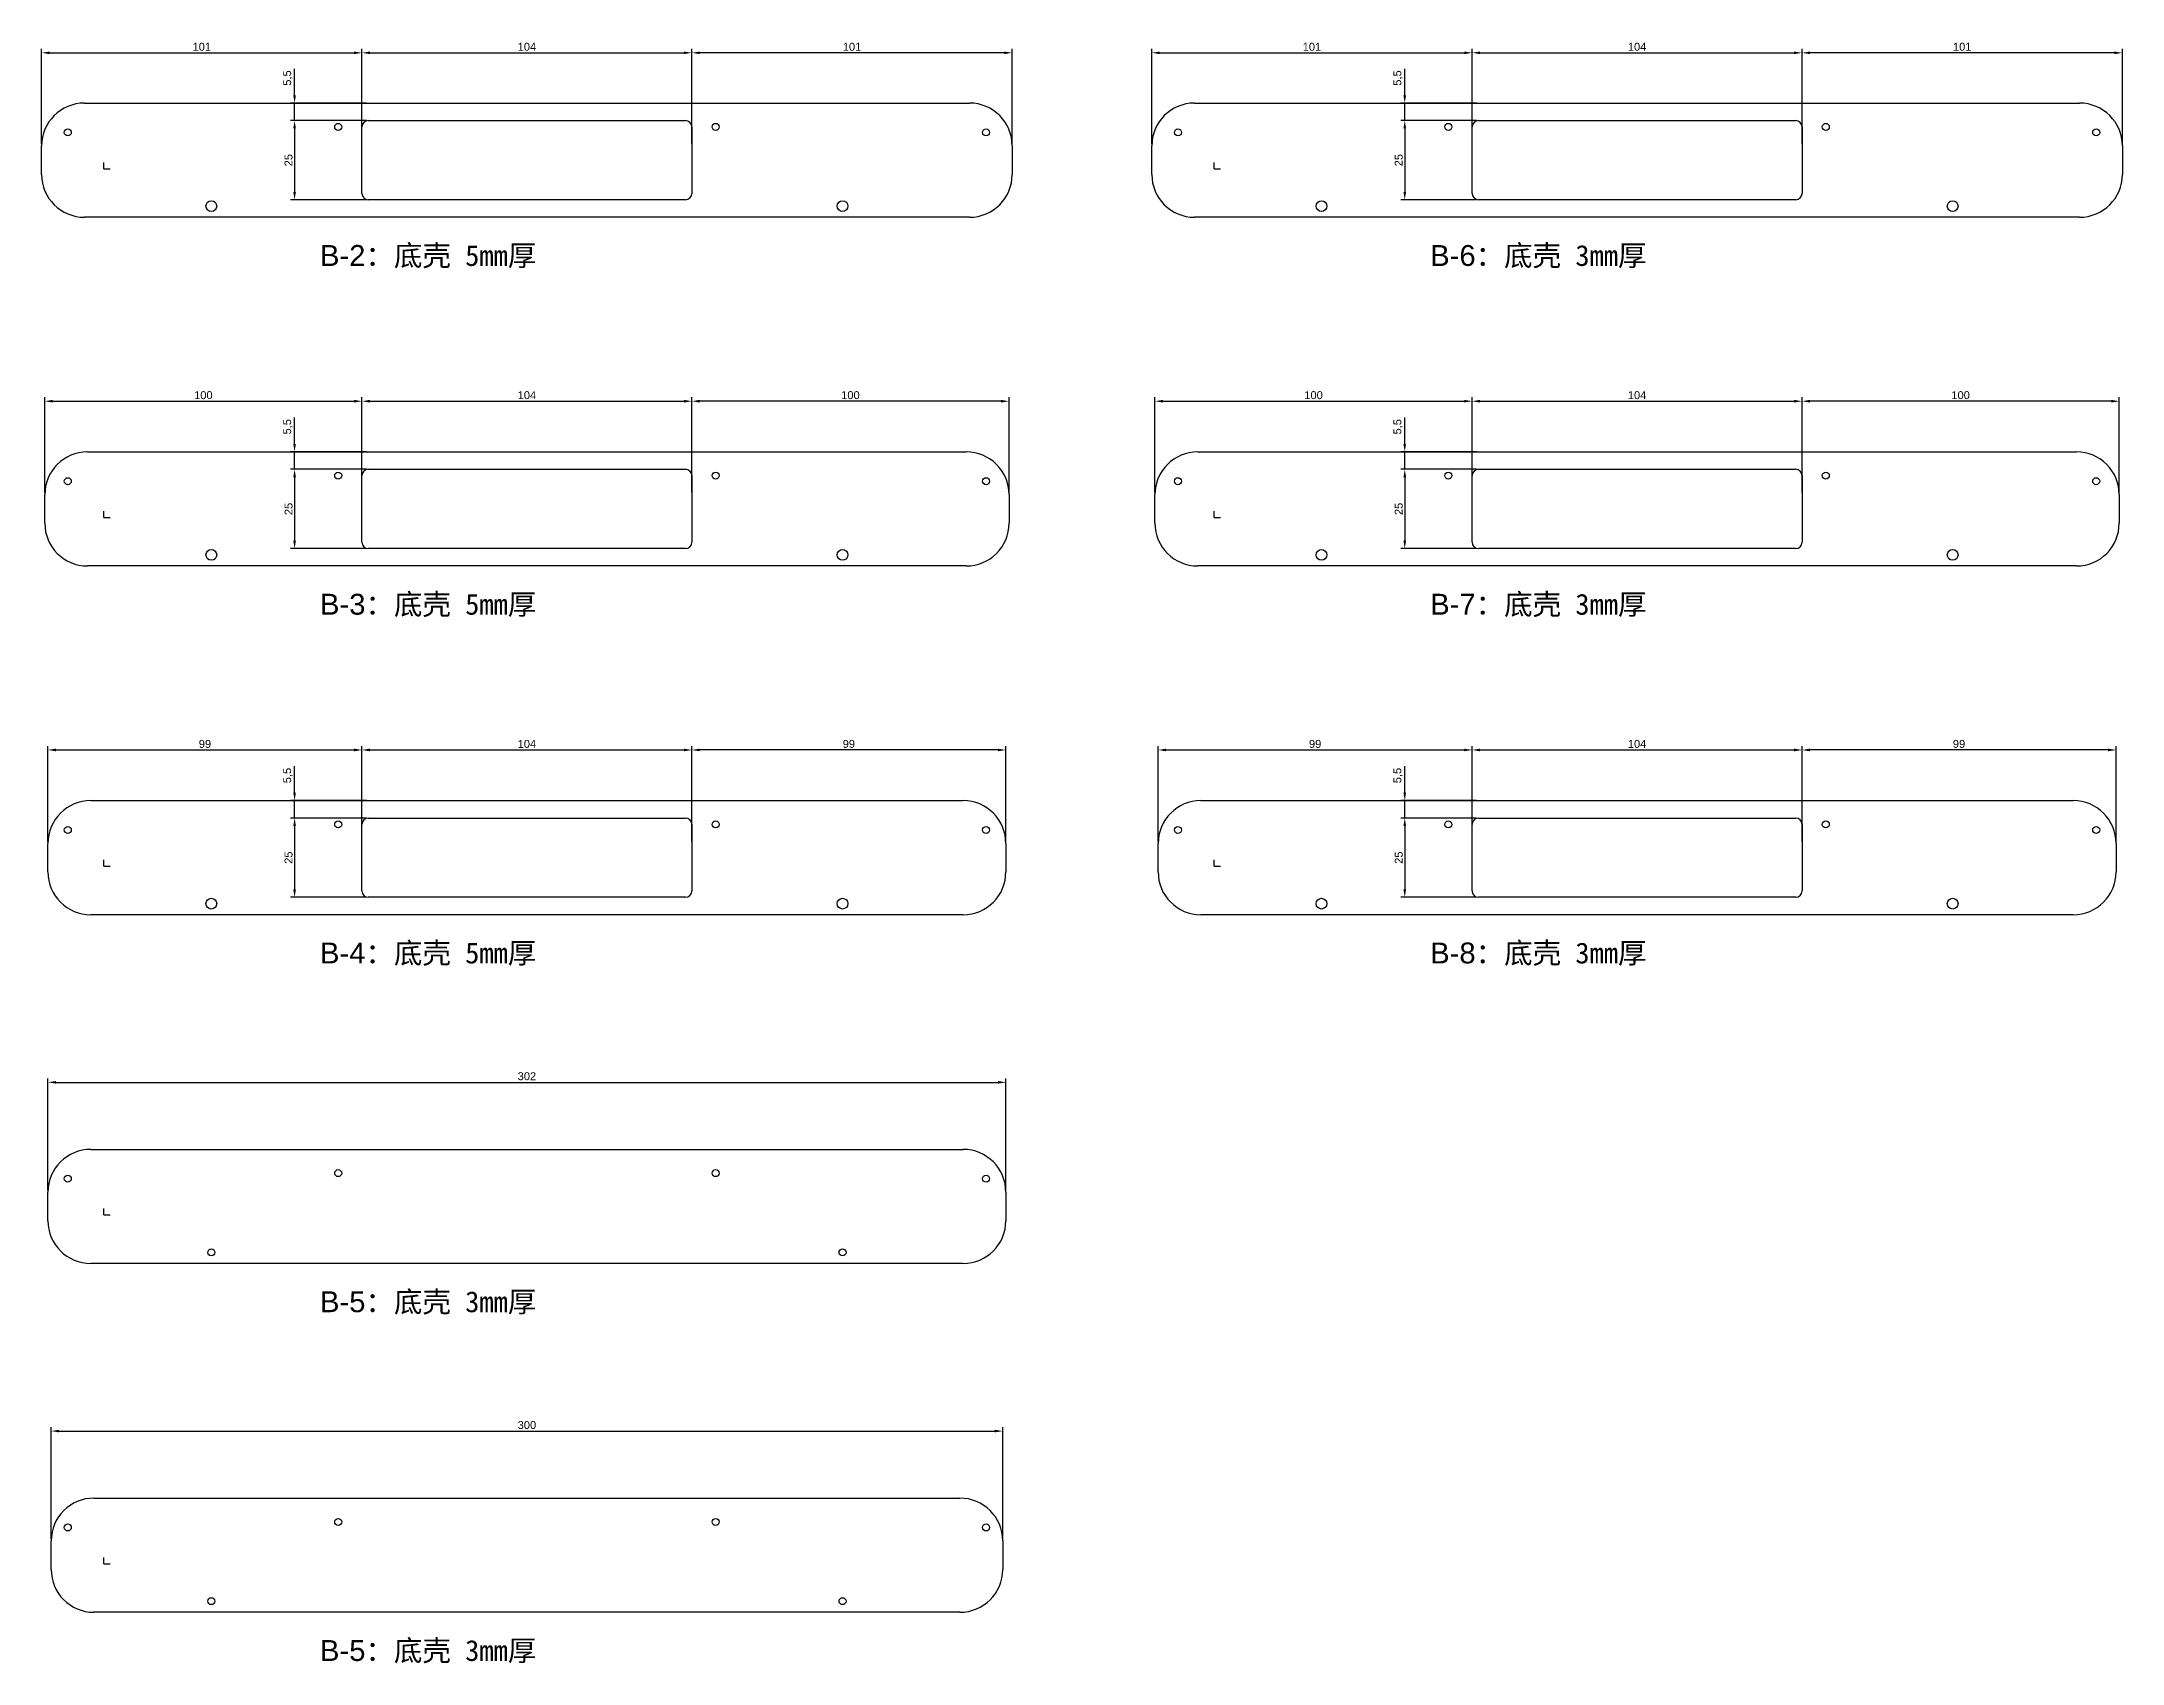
# Model space of a CAD drawing. Header units: millimetres. Extents: x -514 to 1814, y -954 to 381.
# Drawn here: x 1158 to 1814, y -280 to 231 of the extents above; entities that cross this region are included whole.
import ezdxf

# ---------------------------------------------------------------- set-up
doc = ezdxf.new("R2010")
doc.units = ezdxf.units.MM
doc.layers.get('Defpoints').update_dxf_attribs({"color": 1})
doc.layers.add('mark', color=90, linetype='Continuous', plot=False)
doc.styles.get("Standard").update_dxf_attribs({"font": 'arial.ttf'})
doc.dimstyles.new('ISO-25', dxfattribs={"dimtxt": 2.5, "dimasz": 2.5, "dimexe": 1.25, "dimexo": 0.625, "dimtad": 1, "dimtxsty": 'Standard', "dimcen": 2.5, "dimadec": 0, "dimazin": 0, "dimtfac": 1, "dimtmove": 0, "dimatfit": 3, "dimfxl": 1, "dimarcsym": 0})

# ---------------------------------------------------------------- blocks, each defined once
blk = doc.blocks.new('*D95')
at = {"layer": 'Defpoints', "color": 0, "transparency": 16777216}
for p in [(1237.27, 211.95), (1260.51, 211.95), (1260.51, 206.45)]:
    blk.add_point(p, dxfattribs=at)
at = {"layer": 'mark', "color": 0, "lineweight": -2, "transparency": 16777216}
for p, q in [((1237.27, 214.45), (1237.27, 222.77)), ((1259.89, 211.95), (1236.02, 211.95)), ((1237.27, 206.45), (1237.27, 211.95)), ((1259.89, 206.45), (1236.02, 206.45)), ((1237.27, 203.95), (1237.27, 201.45))]:
    blk.add_line(p, q, dxfattribs=at)
at = {"layer": 'mark', "color": 0, "transparency": 16777216}
for points in [[(1236.85, 214.45), (1237.68, 214.45), (1237.27, 211.95)], [(1236.85, 203.95), (1237.68, 203.95), (1237.27, 206.45)]]:
    blk.add_solid(points, dxfattribs=at)
at = {"layer": 'mark', "color": 0, "transparency": 16777216, "insert": (1235.15, 219.86), "char_height": 2.5, "attachment_point": 5, "rotation": 90}
blk.add_mtext('5,5', dxfattribs=at)
blk = doc.blocks.new('*D96')
at = {"layer": 'Defpoints', "color": 0, "transparency": 16777216}
for p in [(1260.51, 206.45), (1237.27, 181.45), (1260.51, 181.45)]:
    blk.add_point(p, dxfattribs=at)
at = {"layer": 'mark', "color": 0, "lineweight": -2, "transparency": 16777216}
for p, q in [((1259.89, 206.45), (1236.02, 206.45)), ((1237.27, 203.95), (1237.27, 183.95)), ((1259.89, 181.45), (1236.02, 181.45))]:
    blk.add_line(p, q, dxfattribs=at)
at = {"layer": 'mark', "color": 0, "transparency": 16777216}
for points in [[(1236.85, 203.95), (1237.68, 203.95), (1237.27, 206.45)], [(1236.85, 183.95), (1237.68, 183.95), (1237.27, 181.45)]]:
    blk.add_solid(points, dxfattribs=at)
at = {"layer": 'mark', "color": 0, "transparency": 16777216, "insert": (1235.37, 193.95), "char_height": 2.5, "attachment_point": 5, "rotation": 90}
blk.add_mtext('25', dxfattribs=at)
blk = doc.blocks.new('*D97')
at = {"layer": 'Defpoints', "color": 0, "transparency": 16777216}
for p in [(1237.27, 101.95), (1260.51, 101.95), (1260.51, 96.45)]:
    blk.add_point(p, dxfattribs=at)
at = {"layer": 'mark', "color": 0, "lineweight": -2, "transparency": 16777216}
for p, q in [((1237.27, 104.45), (1237.27, 112.77)), ((1259.89, 101.95), (1236.02, 101.95)), ((1237.27, 96.45), (1237.27, 101.95)), ((1259.89, 96.45), (1236.02, 96.45)), ((1237.27, 93.95), (1237.27, 91.45))]:
    blk.add_line(p, q, dxfattribs=at)
at = {"layer": 'mark', "color": 0, "transparency": 16777216}
for points in [[(1236.85, 104.45), (1237.68, 104.45), (1237.27, 101.95)], [(1236.85, 93.95), (1237.68, 93.95), (1237.27, 96.45)]]:
    blk.add_solid(points, dxfattribs=at)
at = {"layer": 'mark', "color": 0, "transparency": 16777216, "insert": (1235.15, 109.86), "char_height": 2.5, "attachment_point": 5, "rotation": 90}
blk.add_mtext('5,5', dxfattribs=at)
blk = doc.blocks.new('*D98')
at = {"layer": 'Defpoints', "color": 0, "transparency": 16777216}
for p in [(1260.51, 96.45), (1237.27, 71.45), (1260.51, 71.45)]:
    blk.add_point(p, dxfattribs=at)
at = {"layer": 'mark', "color": 0, "lineweight": -2, "transparency": 16777216}
for p, q in [((1259.89, 96.45), (1236.02, 96.45)), ((1237.27, 93.95), (1237.27, 73.95)), ((1259.89, 71.45), (1236.02, 71.45))]:
    blk.add_line(p, q, dxfattribs=at)
at = {"layer": 'mark', "color": 0, "transparency": 16777216}
for points in [[(1236.85, 93.95), (1237.68, 93.95), (1237.27, 96.45)], [(1236.85, 73.95), (1237.68, 73.95), (1237.27, 71.45)]]:
    blk.add_solid(points, dxfattribs=at)
at = {"layer": 'mark', "color": 0, "transparency": 16777216, "insert": (1235.37, 83.95), "char_height": 2.5, "attachment_point": 5, "rotation": 90}
blk.add_mtext('25', dxfattribs=at)
blk = doc.blocks.new('*D99')
at = {"layer": 'Defpoints', "color": 0, "transparency": 16777216}
for p in [(1258.51, 227.81), (1157.51, 198.45), (1258.51, 198.45)]:
    blk.add_point(p, dxfattribs=at)
at = {"layer": 'mark', "color": 0, "lineweight": -2, "transparency": 16777216}
for p, q in [((1157.51, 199.08), (1157.51, 229.06)), ((1160.01, 227.81), (1256.01, 227.81)), ((1258.51, 199.08), (1258.51, 229.06))]:
    blk.add_line(p, q, dxfattribs=at)
at = {"layer": 'mark', "color": 0, "transparency": 16777216}
for points in [[(1160.01, 228.22), (1160.01, 227.39), (1157.51, 227.81)], [(1256.01, 228.22), (1256.01, 227.39), (1258.51, 227.81)]]:
    blk.add_solid(points, dxfattribs=at)
at = {"layer": 'mark', "color": 0, "transparency": 16777216, "insert": (1208.01, 229.71), "char_height": 2.5, "attachment_point": 5}
blk.add_mtext('101', dxfattribs=at)
blk = doc.blocks.new('*D100')
at = {"layer": 'Defpoints', "color": 0, "transparency": 16777216}
for p in [(1362.51, 227.81), (1362.51, 198.45), (1463.51, 198.45)]:
    blk.add_point(p, dxfattribs=at)
at = {"layer": 'mark', "color": 0, "lineweight": -2, "transparency": 16777216}
for p, q in [((1362.51, 199.08), (1362.51, 229.06)), ((1461.01, 227.81), (1365.01, 227.81)), ((1463.51, 199.08), (1463.51, 229.06))]:
    blk.add_line(p, q, dxfattribs=at)
at = {"layer": 'mark', "color": 0, "transparency": 16777216}
for points in [[(1365.01, 228.22), (1365.01, 227.39), (1362.51, 227.81)], [(1461.01, 228.22), (1461.01, 227.39), (1463.51, 227.81)]]:
    blk.add_solid(points, dxfattribs=at)
at = {"layer": 'mark', "color": 0, "transparency": 16777216, "insert": (1413.01, 229.71), "char_height": 2.5, "attachment_point": 5}
blk.add_mtext('101', dxfattribs=at)
blk = doc.blocks.new('*D101')
at = {"layer": 'Defpoints', "color": 0, "transparency": 16777216}
for p in [(1258.51, 117.92), (1158.51, 88.45), (1258.51, 88.45)]:
    blk.add_point(p, dxfattribs=at)
at = {"layer": 'mark', "color": 0, "lineweight": -2, "transparency": 16777216}
for p, q in [((1158.51, 89.08), (1158.51, 119.17)), ((1258.51, 89.08), (1258.51, 119.17)), ((1161.01, 117.92), (1256.01, 117.92))]:
    blk.add_line(p, q, dxfattribs=at)
at = {"layer": 'mark', "color": 0, "transparency": 16777216}
for points in [[(1161.01, 118.34), (1161.01, 117.5), (1158.51, 117.92)], [(1256.01, 118.34), (1256.01, 117.5), (1258.51, 117.92)]]:
    blk.add_solid(points, dxfattribs=at)
at = {"layer": 'mark', "color": 0, "transparency": 16777216, "insert": (1208.51, 119.82), "char_height": 2.5, "attachment_point": 5}
blk.add_mtext('100', dxfattribs=at)
blk = doc.blocks.new('*D102')
at = {"layer": 'Defpoints', "color": 0, "transparency": 16777216}
for p in [(1362.51, 117.92), (1362.51, 88.45), (1462.51, 88.45)]:
    blk.add_point(p, dxfattribs=at)
at = {"layer": 'mark', "color": 0, "lineweight": -2, "transparency": 16777216}
for p, q in [((1362.51, 89.08), (1362.51, 119.17)), ((1462.51, 89.08), (1462.51, 119.17)), ((1460.01, 117.92), (1365.01, 117.92))]:
    blk.add_line(p, q, dxfattribs=at)
at = {"layer": 'mark', "color": 0, "transparency": 16777216}
for points in [[(1365.01, 118.34), (1365.01, 117.5), (1362.51, 117.92)], [(1460.01, 118.34), (1460.01, 117.5), (1462.51, 117.92)]]:
    blk.add_solid(points, dxfattribs=at)
at = {"layer": 'mark', "color": 0, "transparency": 16777216, "insert": (1412.51, 119.82), "char_height": 2.5, "attachment_point": 5}
blk.add_mtext('100', dxfattribs=at)
blk = doc.blocks.new('*D103')
at = {"layer": 'Defpoints', "color": 0, "transparency": 16777216}
for p in [(1237.27, -8.05), (1260.51, -8.05), (1260.51, -13.55)]:
    blk.add_point(p, dxfattribs=at)
at = {"layer": 'mark', "color": 0, "lineweight": -2, "transparency": 16777216}
for p, q in [((1237.27, -5.55), (1237.27, 2.77)), ((1259.89, -8.05), (1236.02, -8.05)), ((1237.27, -13.55), (1237.27, -8.05)), ((1259.89, -13.55), (1236.02, -13.55)), ((1237.27, -16.05), (1237.27, -18.55))]:
    blk.add_line(p, q, dxfattribs=at)
at = {"layer": 'mark', "color": 0, "transparency": 16777216}
for points in [[(1236.85, -5.55), (1237.68, -5.55), (1237.27, -8.05)], [(1236.85, -16.05), (1237.68, -16.05), (1237.27, -13.55)]]:
    blk.add_solid(points, dxfattribs=at)
at = {"layer": 'mark', "color": 0, "transparency": 16777216, "insert": (1235.15, -0.14), "char_height": 2.5, "attachment_point": 5, "rotation": 90}
blk.add_mtext('5,5', dxfattribs=at)
blk = doc.blocks.new('*D104')
at = {"layer": 'Defpoints', "color": 0, "transparency": 16777216}
for p in [(1260.51, -13.55), (1237.27, -38.55), (1260.51, -38.55)]:
    blk.add_point(p, dxfattribs=at)
at = {"layer": 'mark', "color": 0, "lineweight": -2, "transparency": 16777216}
for p, q in [((1259.89, -13.55), (1236.02, -13.55)), ((1237.27, -16.05), (1237.27, -36.05)), ((1259.89, -38.55), (1236.02, -38.55))]:
    blk.add_line(p, q, dxfattribs=at)
at = {"layer": 'mark', "color": 0, "transparency": 16777216}
for points in [[(1236.85, -16.05), (1237.68, -16.05), (1237.27, -13.55)], [(1236.85, -36.05), (1237.68, -36.05), (1237.27, -38.55)]]:
    blk.add_solid(points, dxfattribs=at)
at = {"layer": 'mark', "color": 0, "transparency": 16777216, "insert": (1235.37, -26.05), "char_height": 2.5, "attachment_point": 5, "rotation": 90}
blk.add_mtext('25', dxfattribs=at)
blk = doc.blocks.new('*D105')
at = {"layer": 'Defpoints', "color": 0, "transparency": 16777216}
for p in [(1258.51, 7.92), (1159.51, -21.55), (1258.51, -21.55)]:
    blk.add_point(p, dxfattribs=at)
at = {"layer": 'mark', "color": 0, "lineweight": -2, "transparency": 16777216}
for p, q in [((1159.51, -20.92), (1159.51, 9.17)), ((1162.01, 7.92), (1256.01, 7.92)), ((1258.51, -20.92), (1258.51, 9.17))]:
    blk.add_line(p, q, dxfattribs=at)
at = {"layer": 'mark', "color": 0, "transparency": 16777216}
for points in [[(1162.01, 8.34), (1162.01, 7.5), (1159.51, 7.92)], [(1256.01, 8.34), (1256.01, 7.5), (1258.51, 7.92)]]:
    blk.add_solid(points, dxfattribs=at)
at = {"layer": 'mark', "color": 0, "transparency": 16777216, "insert": (1209.01, 9.82), "char_height": 2.5, "attachment_point": 5}
blk.add_mtext('99', dxfattribs=at)
blk = doc.blocks.new('*D106')
at = {"layer": 'Defpoints', "color": 0, "transparency": 16777216}
for p in [(1362.51, 7.92), (1362.51, -21.55), (1461.51, -21.55)]:
    blk.add_point(p, dxfattribs=at)
at = {"layer": 'mark', "color": 0, "lineweight": -2, "transparency": 16777216}
for p, q in [((1362.51, -20.92), (1362.51, 9.17)), ((1459.01, 7.92), (1365.01, 7.92)), ((1461.51, -20.92), (1461.51, 9.17))]:
    blk.add_line(p, q, dxfattribs=at)
at = {"layer": 'mark', "color": 0, "transparency": 16777216}
for points in [[(1365.01, 8.34), (1365.01, 7.5), (1362.51, 7.92)], [(1459.01, 8.34), (1459.01, 7.5), (1461.51, 7.92)]]:
    blk.add_solid(points, dxfattribs=at)
at = {"layer": 'mark', "color": 0, "transparency": 16777216, "insert": (1412.01, 9.82), "char_height": 2.5, "attachment_point": 5}
blk.add_mtext('99', dxfattribs=at)
blk = doc.blocks.new('*D107')
at = {"layer": 'Defpoints', "color": 0, "transparency": 16777216}
for p in [(1362.51, 227.81), (1258.51, 204.45), (1362.51, 204.45)]:
    blk.add_point(p, dxfattribs=at)
at = {"layer": 'mark', "color": 0, "lineweight": -2, "transparency": 16777216}
for p, q in [((1258.51, 205.08), (1258.51, 229.06)), ((1261.01, 227.81), (1360.01, 227.81)), ((1362.51, 205.08), (1362.51, 229.06))]:
    blk.add_line(p, q, dxfattribs=at)
at = {"layer": 'mark', "color": 0, "transparency": 16777216}
for points in [[(1261.01, 228.22), (1261.01, 227.39), (1258.51, 227.81)], [(1360.01, 228.22), (1360.01, 227.39), (1362.51, 227.81)]]:
    blk.add_solid(points, dxfattribs=at)
at = {"layer": 'mark', "color": 0, "transparency": 16777216, "insert": (1310.51, 229.71), "char_height": 2.5, "attachment_point": 5}
blk.add_mtext('104', dxfattribs=at)
blk = doc.blocks.new('*D108')
at = {"layer": 'Defpoints', "color": 0, "transparency": 16777216}
for p in [(1362.51, 117.92), (1258.51, 94.45), (1362.51, 94.45)]:
    blk.add_point(p, dxfattribs=at)
at = {"layer": 'mark', "color": 0, "lineweight": -2, "transparency": 16777216}
for p, q in [((1258.51, 95.08), (1258.51, 119.17)), ((1362.51, 95.08), (1362.51, 119.17)), ((1261.01, 117.92), (1360.01, 117.92))]:
    blk.add_line(p, q, dxfattribs=at)
at = {"layer": 'mark', "color": 0, "transparency": 16777216}
for points in [[(1261.01, 118.34), (1261.01, 117.5), (1258.51, 117.92)], [(1360.01, 118.34), (1360.01, 117.5), (1362.51, 117.92)]]:
    blk.add_solid(points, dxfattribs=at)
at = {"layer": 'mark', "color": 0, "transparency": 16777216, "insert": (1310.51, 119.82), "char_height": 2.5, "attachment_point": 5}
blk.add_mtext('104', dxfattribs=at)
blk = doc.blocks.new('*D109')
at = {"layer": 'Defpoints', "color": 0, "transparency": 16777216}
for p in [(1362.51, 7.92), (1258.51, -15.55), (1362.51, -15.55)]:
    blk.add_point(p, dxfattribs=at)
at = {"layer": 'mark', "color": 0, "lineweight": -2, "transparency": 16777216}
for p, q in [((1258.51, -14.92), (1258.51, 9.17)), ((1261.01, 7.92), (1360.01, 7.92)), ((1362.51, -14.92), (1362.51, 9.17))]:
    blk.add_line(p, q, dxfattribs=at)
at = {"layer": 'mark', "color": 0, "transparency": 16777216}
for points in [[(1261.01, 8.34), (1261.01, 7.5), (1258.51, 7.92)], [(1360.01, 8.34), (1360.01, 7.5), (1362.51, 7.92)]]:
    blk.add_solid(points, dxfattribs=at)
at = {"layer": 'mark', "color": 0, "transparency": 16777216, "insert": (1310.51, 9.82), "char_height": 2.5, "attachment_point": 5}
blk.add_mtext('104', dxfattribs=at)
blk = doc.blocks.new('*D110')
at = {"layer": 'Defpoints', "color": 0, "transparency": 16777216}
for p in [(1461.51, -96.91), (1159.51, -131.55), (1461.51, -131.55)]:
    blk.add_point(p, dxfattribs=at)
at = {"layer": 'mark', "color": 0, "lineweight": -2, "transparency": 16777216}
for p, q in [((1159.51, -130.92), (1159.51, -95.66)), ((1162.01, -96.91), (1459.01, -96.91)), ((1461.51, -130.92), (1461.51, -95.66))]:
    blk.add_line(p, q, dxfattribs=at)
at = {"layer": 'mark', "color": 0, "transparency": 16777216}
for points in [[(1162.01, -96.49), (1162.01, -97.32), (1159.51, -96.91)], [(1459.01, -96.49), (1459.01, -97.32), (1461.51, -96.91)]]:
    blk.add_solid(points, dxfattribs=at)
at = {"layer": 'mark', "color": 0, "transparency": 16777216, "insert": (1310.51, -95), "char_height": 2.5, "attachment_point": 5}
blk.add_mtext('302', dxfattribs=at)
blk = doc.blocks.new('*D111')
at = {"layer": 'Defpoints', "color": 0, "transparency": 16777216}
for p in [(1460.51, -206.91), (1160.51, -241.55), (1460.51, -241.55)]:
    blk.add_point(p, dxfattribs=at)
at = {"layer": 'mark', "color": 0, "lineweight": -2, "transparency": 16777216}
for p, q in [((1160.51, -240.92), (1160.51, -205.66)), ((1163.01, -206.91), (1458.01, -206.91)), ((1460.51, -240.92), (1460.51, -205.66))]:
    blk.add_line(p, q, dxfattribs=at)
at = {"layer": 'mark', "color": 0, "transparency": 16777216}
for points in [[(1163.01, -206.49), (1163.01, -207.32), (1160.51, -206.91)], [(1458.01, -206.49), (1458.01, -207.32), (1460.51, -206.91)]]:
    blk.add_solid(points, dxfattribs=at)
at = {"layer": 'mark', "color": 0, "transparency": 16777216, "insert": (1310.51, -205), "char_height": 2.5, "attachment_point": 5}
blk.add_mtext('300', dxfattribs=at)
blk = doc.blocks.new('*D112')
at = {"layer": 'Defpoints', "color": 0, "transparency": 16777216}
for p in [(1587.27, 211.95), (1610.51, 211.95), (1610.51, 206.45)]:
    blk.add_point(p, dxfattribs=at)
at = {"layer": 'mark', "color": 0, "lineweight": -2, "transparency": 16777216}
for p, q in [((1587.27, 214.45), (1587.27, 222.77)), ((1609.89, 211.95), (1586.02, 211.95)), ((1587.27, 206.45), (1587.27, 211.95)), ((1609.89, 206.45), (1586.02, 206.45)), ((1587.27, 203.95), (1587.27, 201.45))]:
    blk.add_line(p, q, dxfattribs=at)
at = {"layer": 'mark', "color": 0, "transparency": 16777216}
for points in [[(1586.85, 214.45), (1587.68, 214.45), (1587.27, 211.95)], [(1586.85, 203.95), (1587.68, 203.95), (1587.27, 206.45)]]:
    blk.add_solid(points, dxfattribs=at)
at = {"layer": 'mark', "color": 0, "transparency": 16777216, "insert": (1585.15, 219.86), "char_height": 2.5, "attachment_point": 5, "rotation": 90}
blk.add_mtext('5,5', dxfattribs=at)
blk = doc.blocks.new('*D113')
at = {"layer": 'Defpoints', "color": 0, "transparency": 16777216}
for p in [(1610.51, 206.45), (1587.27, 181.45), (1610.51, 181.45)]:
    blk.add_point(p, dxfattribs=at)
at = {"layer": 'mark', "color": 0, "lineweight": -2, "transparency": 16777216}
for p, q in [((1609.89, 206.45), (1586.02, 206.45)), ((1587.27, 203.95), (1587.27, 183.95)), ((1609.89, 181.45), (1586.02, 181.45))]:
    blk.add_line(p, q, dxfattribs=at)
at = {"layer": 'mark', "color": 0, "transparency": 16777216}
for points in [[(1586.85, 203.95), (1587.68, 203.95), (1587.27, 206.45)], [(1586.85, 183.95), (1587.68, 183.95), (1587.27, 181.45)]]:
    blk.add_solid(points, dxfattribs=at)
at = {"layer": 'mark', "color": 0, "transparency": 16777216, "insert": (1585.37, 193.95), "char_height": 2.5, "attachment_point": 5, "rotation": 90}
blk.add_mtext('25', dxfattribs=at)
blk = doc.blocks.new('*D114')
at = {"layer": 'Defpoints', "color": 0, "transparency": 16777216}
for p in [(1587.27, 101.95), (1610.51, 101.95), (1610.51, 96.45)]:
    blk.add_point(p, dxfattribs=at)
at = {"layer": 'mark', "color": 0, "lineweight": -2, "transparency": 16777216}
for p, q in [((1587.27, 104.45), (1587.27, 112.77)), ((1609.89, 101.95), (1586.02, 101.95)), ((1587.27, 96.45), (1587.27, 101.95)), ((1609.89, 96.45), (1586.02, 96.45)), ((1587.27, 93.95), (1587.27, 91.45))]:
    blk.add_line(p, q, dxfattribs=at)
at = {"layer": 'mark', "color": 0, "transparency": 16777216}
for points in [[(1586.85, 104.45), (1587.68, 104.45), (1587.27, 101.95)], [(1586.85, 93.95), (1587.68, 93.95), (1587.27, 96.45)]]:
    blk.add_solid(points, dxfattribs=at)
at = {"layer": 'mark', "color": 0, "transparency": 16777216, "insert": (1585.15, 109.86), "char_height": 2.5, "attachment_point": 5, "rotation": 90}
blk.add_mtext('5,5', dxfattribs=at)
blk = doc.blocks.new('*D115')
at = {"layer": 'Defpoints', "color": 0, "transparency": 16777216}
for p in [(1610.51, 96.45), (1587.27, 71.45), (1610.51, 71.45)]:
    blk.add_point(p, dxfattribs=at)
at = {"layer": 'mark', "color": 0, "lineweight": -2, "transparency": 16777216}
for p, q in [((1609.89, 96.45), (1586.02, 96.45)), ((1587.27, 93.95), (1587.27, 73.95)), ((1609.89, 71.45), (1586.02, 71.45))]:
    blk.add_line(p, q, dxfattribs=at)
at = {"layer": 'mark', "color": 0, "transparency": 16777216}
for points in [[(1586.85, 93.95), (1587.68, 93.95), (1587.27, 96.45)], [(1586.85, 73.95), (1587.68, 73.95), (1587.27, 71.45)]]:
    blk.add_solid(points, dxfattribs=at)
at = {"layer": 'mark', "color": 0, "transparency": 16777216, "insert": (1585.37, 83.95), "char_height": 2.5, "attachment_point": 5, "rotation": 90}
blk.add_mtext('25', dxfattribs=at)
blk = doc.blocks.new('*D116')
at = {"layer": 'Defpoints', "color": 0, "transparency": 16777216}
for p in [(1608.51, 227.81), (1507.51, 198.45), (1608.51, 198.45)]:
    blk.add_point(p, dxfattribs=at)
at = {"layer": 'mark', "color": 0, "lineweight": -2, "transparency": 16777216}
for p, q in [((1507.51, 199.08), (1507.51, 229.06)), ((1510.01, 227.81), (1606.01, 227.81)), ((1608.51, 199.08), (1608.51, 229.06))]:
    blk.add_line(p, q, dxfattribs=at)
at = {"layer": 'mark', "color": 0, "transparency": 16777216}
for points in [[(1510.01, 228.22), (1510.01, 227.39), (1507.51, 227.81)], [(1606.01, 228.22), (1606.01, 227.39), (1608.51, 227.81)]]:
    blk.add_solid(points, dxfattribs=at)
at = {"layer": 'mark', "color": 0, "transparency": 16777216, "insert": (1558.01, 229.71), "char_height": 2.5, "attachment_point": 5}
blk.add_mtext('101', dxfattribs=at)
blk = doc.blocks.new('*D117')
at = {"layer": 'Defpoints', "color": 0, "transparency": 16777216}
for p in [(1712.51, 227.81), (1712.51, 198.45), (1813.51, 198.45)]:
    blk.add_point(p, dxfattribs=at)
at = {"layer": 'mark', "color": 0, "lineweight": -2, "transparency": 16777216}
for p, q in [((1712.51, 199.08), (1712.51, 229.06)), ((1811.01, 227.81), (1715.01, 227.81)), ((1813.51, 199.08), (1813.51, 229.06))]:
    blk.add_line(p, q, dxfattribs=at)
at = {"layer": 'mark', "color": 0, "transparency": 16777216}
for points in [[(1715.01, 228.22), (1715.01, 227.39), (1712.51, 227.81)], [(1811.01, 228.22), (1811.01, 227.39), (1813.51, 227.81)]]:
    blk.add_solid(points, dxfattribs=at)
at = {"layer": 'mark', "color": 0, "transparency": 16777216, "insert": (1763.01, 229.71), "char_height": 2.5, "attachment_point": 5}
blk.add_mtext('101', dxfattribs=at)
blk = doc.blocks.new('*D118')
at = {"layer": 'Defpoints', "color": 0, "transparency": 16777216}
for p in [(1608.51, 117.92), (1508.51, 88.45), (1608.51, 88.45)]:
    blk.add_point(p, dxfattribs=at)
at = {"layer": 'mark', "color": 0, "lineweight": -2, "transparency": 16777216}
for p, q in [((1508.51, 89.08), (1508.51, 119.17)), ((1608.51, 89.08), (1608.51, 119.17)), ((1511.01, 117.92), (1606.01, 117.92))]:
    blk.add_line(p, q, dxfattribs=at)
at = {"layer": 'mark', "color": 0, "transparency": 16777216}
for points in [[(1511.01, 118.34), (1511.01, 117.5), (1508.51, 117.92)], [(1606.01, 118.34), (1606.01, 117.5), (1608.51, 117.92)]]:
    blk.add_solid(points, dxfattribs=at)
at = {"layer": 'mark', "color": 0, "transparency": 16777216, "insert": (1558.51, 119.82), "char_height": 2.5, "attachment_point": 5}
blk.add_mtext('100', dxfattribs=at)
blk = doc.blocks.new('*D119')
at = {"layer": 'Defpoints', "color": 0, "transparency": 16777216}
for p in [(1712.51, 117.92), (1712.51, 88.45), (1812.51, 88.45)]:
    blk.add_point(p, dxfattribs=at)
at = {"layer": 'mark', "color": 0, "lineweight": -2, "transparency": 16777216}
for p, q in [((1712.51, 89.08), (1712.51, 119.17)), ((1812.51, 89.08), (1812.51, 119.17)), ((1810.01, 117.92), (1715.01, 117.92))]:
    blk.add_line(p, q, dxfattribs=at)
at = {"layer": 'mark', "color": 0, "transparency": 16777216}
for points in [[(1715.01, 118.34), (1715.01, 117.5), (1712.51, 117.92)], [(1810.01, 118.34), (1810.01, 117.5), (1812.51, 117.92)]]:
    blk.add_solid(points, dxfattribs=at)
at = {"layer": 'mark', "color": 0, "transparency": 16777216, "insert": (1762.51, 119.82), "char_height": 2.5, "attachment_point": 5}
blk.add_mtext('100', dxfattribs=at)
blk = doc.blocks.new('*D120')
at = {"layer": 'Defpoints', "color": 0, "transparency": 16777216}
for p in [(1587.27, -8.05), (1610.51, -8.05), (1610.51, -13.55)]:
    blk.add_point(p, dxfattribs=at)
at = {"layer": 'mark', "color": 0, "lineweight": -2, "transparency": 16777216}
for p, q in [((1587.27, -5.55), (1587.27, 2.77)), ((1609.89, -8.05), (1586.02, -8.05)), ((1587.27, -13.55), (1587.27, -8.05)), ((1609.89, -13.55), (1586.02, -13.55)), ((1587.27, -16.05), (1587.27, -18.55))]:
    blk.add_line(p, q, dxfattribs=at)
at = {"layer": 'mark', "color": 0, "transparency": 16777216}
for points in [[(1586.85, -5.55), (1587.68, -5.55), (1587.27, -8.05)], [(1586.85, -16.05), (1587.68, -16.05), (1587.27, -13.55)]]:
    blk.add_solid(points, dxfattribs=at)
at = {"layer": 'mark', "color": 0, "transparency": 16777216, "insert": (1585.15, -0.14), "char_height": 2.5, "attachment_point": 5, "rotation": 90}
blk.add_mtext('5,5', dxfattribs=at)
blk = doc.blocks.new('*D121')
at = {"layer": 'Defpoints', "color": 0, "transparency": 16777216}
for p in [(1610.51, -13.55), (1587.27, -38.55), (1610.51, -38.55)]:
    blk.add_point(p, dxfattribs=at)
at = {"layer": 'mark', "color": 0, "lineweight": -2, "transparency": 16777216}
for p, q in [((1609.89, -13.55), (1586.02, -13.55)), ((1587.27, -16.05), (1587.27, -36.05)), ((1609.89, -38.55), (1586.02, -38.55))]:
    blk.add_line(p, q, dxfattribs=at)
at = {"layer": 'mark', "color": 0, "transparency": 16777216}
for points in [[(1586.85, -16.05), (1587.68, -16.05), (1587.27, -13.55)], [(1586.85, -36.05), (1587.68, -36.05), (1587.27, -38.55)]]:
    blk.add_solid(points, dxfattribs=at)
at = {"layer": 'mark', "color": 0, "transparency": 16777216, "insert": (1585.37, -26.05), "char_height": 2.5, "attachment_point": 5, "rotation": 90}
blk.add_mtext('25', dxfattribs=at)
blk = doc.blocks.new('*D122')
at = {"layer": 'Defpoints', "color": 0, "transparency": 16777216}
for p in [(1608.51, 7.92), (1509.51, -21.55), (1608.51, -21.55)]:
    blk.add_point(p, dxfattribs=at)
at = {"layer": 'mark', "color": 0, "lineweight": -2, "transparency": 16777216}
for p, q in [((1509.51, -20.92), (1509.51, 9.17)), ((1512.01, 7.92), (1606.01, 7.92)), ((1608.51, -20.92), (1608.51, 9.17))]:
    blk.add_line(p, q, dxfattribs=at)
at = {"layer": 'mark', "color": 0, "transparency": 16777216}
for points in [[(1512.01, 8.34), (1512.01, 7.5), (1509.51, 7.92)], [(1606.01, 8.34), (1606.01, 7.5), (1608.51, 7.92)]]:
    blk.add_solid(points, dxfattribs=at)
at = {"layer": 'mark', "color": 0, "transparency": 16777216, "insert": (1559.01, 9.82), "char_height": 2.5, "attachment_point": 5}
blk.add_mtext('99', dxfattribs=at)
blk = doc.blocks.new('*D123')
at = {"layer": 'Defpoints', "color": 0, "transparency": 16777216}
for p in [(1712.51, 7.92), (1712.51, -21.55), (1811.51, -21.55)]:
    blk.add_point(p, dxfattribs=at)
at = {"layer": 'mark', "color": 0, "lineweight": -2, "transparency": 16777216}
for p, q in [((1712.51, -20.92), (1712.51, 9.17)), ((1809.01, 7.92), (1715.01, 7.92)), ((1811.51, -20.92), (1811.51, 9.17))]:
    blk.add_line(p, q, dxfattribs=at)
at = {"layer": 'mark', "color": 0, "transparency": 16777216}
for points in [[(1715.01, 8.34), (1715.01, 7.5), (1712.51, 7.92)], [(1809.01, 8.34), (1809.01, 7.5), (1811.51, 7.92)]]:
    blk.add_solid(points, dxfattribs=at)
at = {"layer": 'mark', "color": 0, "transparency": 16777216, "insert": (1762.01, 9.82), "char_height": 2.5, "attachment_point": 5}
blk.add_mtext('99', dxfattribs=at)
blk = doc.blocks.new('*D124')
at = {"layer": 'Defpoints', "color": 0, "transparency": 16777216}
for p in [(1712.51, 227.81), (1608.51, 204.45), (1712.51, 204.45)]:
    blk.add_point(p, dxfattribs=at)
at = {"layer": 'mark', "color": 0, "lineweight": -2, "transparency": 16777216}
for p, q in [((1608.51, 205.08), (1608.51, 229.06)), ((1611.01, 227.81), (1710.01, 227.81)), ((1712.51, 205.08), (1712.51, 229.06))]:
    blk.add_line(p, q, dxfattribs=at)
at = {"layer": 'mark', "color": 0, "transparency": 16777216}
for points in [[(1611.01, 228.22), (1611.01, 227.39), (1608.51, 227.81)], [(1710.01, 228.22), (1710.01, 227.39), (1712.51, 227.81)]]:
    blk.add_solid(points, dxfattribs=at)
at = {"layer": 'mark', "color": 0, "transparency": 16777216, "insert": (1660.51, 229.71), "char_height": 2.5, "attachment_point": 5}
blk.add_mtext('104', dxfattribs=at)
blk = doc.blocks.new('*D125')
at = {"layer": 'Defpoints', "color": 0, "transparency": 16777216}
for p in [(1712.51, 117.92), (1608.51, 94.45), (1712.51, 94.45)]:
    blk.add_point(p, dxfattribs=at)
at = {"layer": 'mark', "color": 0, "lineweight": -2, "transparency": 16777216}
for p, q in [((1608.51, 95.08), (1608.51, 119.17)), ((1712.51, 95.08), (1712.51, 119.17)), ((1611.01, 117.92), (1710.01, 117.92))]:
    blk.add_line(p, q, dxfattribs=at)
at = {"layer": 'mark', "color": 0, "transparency": 16777216}
for points in [[(1611.01, 118.34), (1611.01, 117.5), (1608.51, 117.92)], [(1710.01, 118.34), (1710.01, 117.5), (1712.51, 117.92)]]:
    blk.add_solid(points, dxfattribs=at)
at = {"layer": 'mark', "color": 0, "transparency": 16777216, "insert": (1660.51, 119.82), "char_height": 2.5, "attachment_point": 5}
blk.add_mtext('104', dxfattribs=at)
blk = doc.blocks.new('*D126')
at = {"layer": 'Defpoints', "color": 0, "transparency": 16777216}
for p in [(1712.51, 7.92), (1608.51, -15.55), (1712.51, -15.55)]:
    blk.add_point(p, dxfattribs=at)
at = {"layer": 'mark', "color": 0, "lineweight": -2, "transparency": 16777216}
for p, q in [((1608.51, -14.92), (1608.51, 9.17)), ((1611.01, 7.92), (1710.01, 7.92)), ((1712.51, -14.92), (1712.51, 9.17))]:
    blk.add_line(p, q, dxfattribs=at)
at = {"layer": 'mark', "color": 0, "transparency": 16777216}
for points in [[(1611.01, 8.34), (1611.01, 7.5), (1608.51, 7.92)], [(1710.01, 8.34), (1710.01, 7.5), (1712.51, 7.92)]]:
    blk.add_solid(points, dxfattribs=at)
at = {"layer": 'mark', "color": 0, "transparency": 16777216, "insert": (1660.51, 9.82), "char_height": 2.5, "attachment_point": 5}
blk.add_mtext('104', dxfattribs=at)

msp = doc.modelspace()

# ---------------------------------------------------------------- linework, layer by layer
for p, q in [((1171.011, 211.951), (1176.211, 211.951)), ((1176.211, 211.951), (1196.211, 211.951)), ((1196.211, 211.951), (1450.011, 211.951)), ((1521.011, 211.951), (1526.211, 211.951)), ((1526.211, 211.951), (1546.211, 211.951)), ((1546.211, 211.951), (1800.011, 211.951)), ((1258.511, 183.451), (1258.511, 204.451)), ((1260.511, 206.451), (1360.511, 206.451)), ((1362.511, 204.451), (1362.511, 183.451)), ((1608.511, 183.451), (1608.511, 204.451)), ((1610.511, 206.451), (1710.511, 206.451)), ((1712.511, 204.451), (1712.511, 183.451)), ((1157.511, 189.451), (1157.511, 198.451)), ((1463.511, 198.451), (1463.511, 189.451)), ((1507.511, 189.451), (1507.511, 198.451)), ((1813.511, 198.451), (1813.511, 189.451)), ((1360.511, 181.451), (1260.511, 181.451)), ((1710.511, 181.451), (1610.511, 181.451)), ((1450.011, 175.951), (1171.011, 175.951)), ((1800.011, 175.951), (1521.011, 175.951)), ((1172.011, 101.951), (1176.211, 101.951)), ((1176.211, 101.951), (1196.211, 101.951)), ((1196.211, 101.951), (1449.011, 101.951)), ((1522.011, 101.951), (1526.211, 101.951)), ((1526.211, 101.951), (1546.211, 101.951)), ((1546.211, 101.951), (1799.011, 101.951)), ((1258.511, 73.451), (1258.511, 94.451)), ((1260.511, 96.451), (1360.511, 96.451)), ((1362.511, 94.451), (1362.511, 73.451)), ((1608.511, 73.451), (1608.511, 94.451)), ((1610.511, 96.451), (1710.511, 96.451)), ((1712.511, 94.451), (1712.511, 73.451)), ((1158.511, 79.451), (1158.511, 88.451)), ((1462.511, 88.451), (1462.511, 79.451)), ((1508.511, 79.451), (1508.511, 88.451)), ((1812.511, 88.451), (1812.511, 79.451)), ((1449.011, 65.951), (1172.011, 65.951)), ((1360.511, 71.451), (1260.511, 71.451)), ((1799.011, 65.951), (1522.011, 65.951)), ((1710.511, 71.451), (1610.511, 71.451)), ((1173.011, -8.049), (1176.211, -8.049)), ((1176.211, -8.049), (1196.211, -8.049)), ((1196.211, -8.049), (1448.011, -8.049)), ((1523.011, -8.049), (1526.211, -8.049)), ((1526.211, -8.049), (1546.211, -8.049)), ((1546.211, -8.049), (1798.011, -8.049)), ((1258.511, -36.549), (1258.511, -15.549)), ((1260.511, -13.549), (1360.511, -13.549)), ((1362.511, -15.549), (1362.511, -36.549)), ((1608.511, -36.549), (1608.511, -15.549)), ((1610.511, -13.549), (1710.511, -13.549)), ((1712.511, -15.549), (1712.511, -36.549)), ((1159.511, -30.549), (1159.511, -21.549)), ((1461.511, -21.549), (1461.511, -30.549)), ((1509.511, -30.549), (1509.511, -21.549)), ((1811.511, -21.549), (1811.511, -30.549)), ((1360.511, -38.549), (1260.511, -38.549)), ((1710.511, -38.549), (1610.511, -38.549)), ((1448.011, -44.049), (1173.011, -44.049)), ((1798.011, -44.049), (1523.011, -44.049)), ((1173.011, -118.049), (1176.211, -118.049)), ((1176.211, -118.049), (1196.211, -118.049)), ((1196.211, -118.049), (1448.011, -118.049)), ((1159.511, -140.549), (1159.511, -131.549)), ((1461.511, -131.549), (1461.511, -140.549)), ((1448.011, -154.049), (1173.011, -154.049)), ((1174.011, -228.049), (1176.211, -228.049)), ((1176.211, -228.049), (1196.211, -228.049)), ((1196.211, -228.049), (1447.011, -228.049)), ((1160.511, -250.549), (1160.511, -241.549)), ((1460.511, -241.549), (1460.511, -250.549)), ((1447.011, -264.049), (1174.011, -264.049))]:
    msp.add_line(p, q)
for centre, radius in [((1165.768, 202.694), 1.1), ((1251.011, 204.451), 1.1), ((1370.011, 204.451), 1.1), ((1455.253, 202.694), 1.1), ((1515.768, 202.694), 1.1), ((1601.011, 204.451), 1.1), ((1720.011, 204.451), 1.1), ((1805.253, 202.694), 1.1), ((1211.011, 179.451), 1.7), ((1410.011, 179.451), 1.7), ((1561.011, 179.451), 1.7), ((1760.011, 179.451), 1.7), ((1165.768, 92.694), 1.1), ((1251.011, 94.451), 1.1), ((1370.011, 94.451), 1.1), ((1455.253, 92.694), 1.1), ((1515.768, 92.694), 1.1), ((1601.011, 94.451), 1.1), ((1720.011, 94.451), 1.1), ((1805.253, 92.694), 1.1), ((1211.011, 69.451), 1.7), ((1410.011, 69.451), 1.7), ((1561.011, 69.451), 1.7), ((1760.011, 69.451), 1.7), ((1165.768, -17.306), 1.1), ((1251.011, -15.549), 1.1), ((1370.011, -15.549), 1.1), ((1455.253, -17.306), 1.1), ((1515.768, -17.306), 1.1), ((1601.011, -15.549), 1.1), ((1720.011, -15.549), 1.1), ((1805.253, -17.306), 1.1), ((1211.011, -40.549), 1.7), ((1410.011, -40.549), 1.7), ((1561.011, -40.549), 1.7), ((1760.011, -40.549), 1.7), ((1251.011, -125.549), 1.1), ((1370.011, -125.549), 1.1), ((1165.768, -127.306), 1.1), ((1455.253, -127.306), 1.1), ((1211.011, -150.549), 1.1), ((1410.011, -150.549), 1.1), ((1251.011, -235.549), 1.1), ((1370.011, -235.549), 1.1), ((1165.768, -237.306), 1.1), ((1455.253, -237.306), 1.1), ((1211.011, -260.549), 1.1), ((1410.011, -260.549), 1.1)]:
    msp.add_circle(centre, radius)
for centre, radius, start, end in [((1171.011, 198.451), 13.5, 90, 180), ((1450.011, 198.451), 13.5, 0, 90), ((1521.011, 198.451), 13.5, 90, 180), ((1800.011, 198.451), 13.5, 0, 90), ((1260.511, 204.451), 2, 90, 180), ((1360.511, 204.451), 2, 0, 90), ((1610.511, 204.451), 2, 90, 180), ((1710.511, 204.451), 2, 0, 90), ((1171.011, 189.451), 13.5, 180, 270), ((1450.011, 189.451), 13.5, 270, 0), ((1521.011, 189.451), 13.5, 180, 270), ((1800.011, 189.451), 13.5, 270, 0), ((1260.511, 183.451), 2, 180, 270), ((1360.511, 183.451), 2, 270, 0), ((1610.511, 183.451), 2, 180, 270), ((1710.511, 183.451), 2, 270, 0), ((1172.011, 88.451), 13.5, 90, 180), ((1449.011, 88.451), 13.5, 0, 90), ((1522.011, 88.451), 13.5, 90, 180), ((1799.011, 88.451), 13.5, 0, 90), ((1260.511, 94.451), 2, 90, 180), ((1360.511, 94.451), 2, 0, 90), ((1610.511, 94.451), 2, 90, 180), ((1710.511, 94.451), 2, 0, 90), ((1172.011, 79.451), 13.5, 180, 270), ((1449.011, 79.451), 13.5, 270, 0), ((1522.011, 79.451), 13.5, 180, 270), ((1799.011, 79.451), 13.5, 270, 0), ((1260.511, 73.451), 2, 180, 270), ((1360.511, 73.451), 2, 270, 0), ((1610.511, 73.451), 2, 180, 270), ((1710.511, 73.451), 2, 270, 0), ((1173.011, -21.549), 13.5, 90, 180), ((1448.011, -21.549), 13.5, 0, 90), ((1523.011, -21.549), 13.5, 90, 180), ((1798.011, -21.549), 13.5, 0, 90), ((1260.511, -15.549), 2, 90, 180), ((1360.511, -15.549), 2, 0, 90), ((1610.511, -15.549), 2, 90, 180), ((1710.511, -15.549), 2, 0, 90), ((1173.011, -30.549), 13.5, 180, 270), ((1448.011, -30.549), 13.5, 270, 0), ((1523.011, -30.549), 13.5, 180, 270), ((1798.011, -30.549), 13.5, 270, 0), ((1260.511, -36.549), 2, 180, 270), ((1360.511, -36.549), 2, 270, 0), ((1610.511, -36.549), 2, 180, 270), ((1710.511, -36.549), 2, 270, 0), ((1173.011, -131.549), 13.5, 90, 180), ((1448.011, -131.549), 13.5, 0, 90), ((1173.011, -140.549), 13.5, 180, 270), ((1448.011, -140.549), 13.5, 270, 0), ((1174.011, -241.549), 13.5, 90, 180), ((1447.011, -241.549), 13.5, 0, 90), ((1174.011, -250.549), 13.5, 180, 270), ((1447.011, -250.549), 13.5, 270, 0)]:
    msp.add_arc(centre, radius, start, end)
at = {"layer": 'Defpoints'}
for p, q in [((1177.161, 191.251), (1177.161, 193.251)), ((1177.161, 191.251), (1179.161, 191.251)), ((1527.161, 191.251), (1527.161, 193.251)), ((1527.161, 191.251), (1529.161, 191.251)), ((1177.161, 81.251), (1177.161, 83.251)), ((1177.161, 81.251), (1179.161, 81.251)), ((1527.161, 81.251), (1527.161, 83.251)), ((1527.161, 81.251), (1529.161, 81.251)), ((1177.161, -28.749), (1177.161, -26.749)), ((1177.161, -28.749), (1179.161, -28.749)), ((1527.161, -28.749), (1527.161, -26.749)), ((1527.161, -28.749), (1529.161, -28.749)), ((1177.161, -138.749), (1177.161, -136.749)), ((1177.161, -138.749), (1179.161, -138.749)), ((1177.161, -248.749), (1177.161, -246.749)), ((1177.161, -248.749), (1179.161, -248.749))]:
    msp.add_line(p, q, dxfattribs=at)

# ---------------------------------------------------------------- texts
at = {"char_height": 6.58764, "attachment_point": 1}
for s, insert in [('B-2{\\fSimSun|b0|i0|c134|p2;：底壳\\fSimSun|b0|i0|c0|p2; \\fSimSun|b0|i0|c134|p2;5\\fSimSun|b0|i0|c0|p2;mm\\fSimSun|b0|i0|c134|p2;厚}', (1245.288, 167.178)), ('B-6{\\fSimSun|b0|i0|c134|p2;：底壳\\fSimSun|b0|i0|c0|p2; \\fSimSun|b0|i0|c134|p2;3\\fSimSun|b0|i0|c0|p2;mm\\fSimSun|b0|i0|c134|p2;厚}', (1595.288, 167.178)), ('B-3{\\fSimSun|b0|i0|c134|p2;：底壳\\fSimSun|b0|i0|c0|p2; \\fSimSun|b0|i0|c134|p2;5\\fSimSun|b0|i0|c0|p2;mm\\fSimSun|b0|i0|c134|p2;厚}', (1245.288, 57.178)), ('B-7{\\fSimSun|b0|i0|c134|p2;：底壳\\fSimSun|b0|i0|c0|p2; \\fSimSun|b0|i0|c134|p2;3\\fSimSun|b0|i0|c0|p2;mm\\fSimSun|b0|i0|c134|p2;厚}', (1595.288, 57.178)), ('B-4{\\fSimSun|b0|i0|c134|p2;：底壳\\fSimSun|b0|i0|c0|p2; \\fSimSun|b0|i0|c134|p2;5\\fSimSun|b0|i0|c0|p2;mm\\fSimSun|b0|i0|c134|p2;厚}', (1245.288, -52.822)), ('B-8{\\fSimSun|b0|i0|c134|p2;：底壳\\fSimSun|b0|i0|c0|p2; \\fSimSun|b0|i0|c134|p2;3\\fSimSun|b0|i0|c0|p2;mm\\fSimSun|b0|i0|c134|p2;厚}', (1595.288, -52.822)), ('B-5{\\fSimSun|b0|i0|c134|p2;：底壳\\fSimSun|b0|i0|c0|p2; \\fSimSun|b0|i0|c134|p2;3\\fSimSun|b0|i0|c0|p2;mm\\fSimSun|b0|i0|c134|p2;厚}', (1245.288, -162.822)), ('B-5{\\fSimSun|b0|i0|c134|p2;：底壳\\fSimSun|b0|i0|c0|p2; \\fSimSun|b0|i0|c134|p2;3\\fSimSun|b0|i0|c0|p2;mm\\fSimSun|b0|i0|c134|p2;厚}', (1245.288, -272.822))]:
    msp.add_mtext_dynamic_manual_height_columns(s, width=134.64919, gutter_width=12.5, heights=[0], dxfattribs=dict(at, insert=insert))

# ---------------------------------------------------------------- dimensions: what is measured, and where the dimension line sits
at = {"layer": 'mark'}
for base, p1, p2, picture, middle in [((1258.511, 227.806), (1157.511, 198.451), (1258.511, 198.451), '*D99', (1208.011, 229.707)), ((1362.511, 227.806), (1258.511, 204.451), (1362.511, 204.451), '*D107', (1310.511, 229.707)), ((1362.511, 227.806), (1463.511, 198.451), (1362.511, 198.451), '*D100', (1413.011, 229.707)), ((1608.511, 227.806), (1507.511, 198.451), (1608.511, 198.451), '*D116', (1558.011, 229.707)), ((1712.511, 227.806), (1608.511, 204.451), (1712.511, 204.451), '*D124', (1660.511, 229.707)), ((1712.511, 227.806), (1813.511, 198.451), (1712.511, 198.451), '*D117', (1763.011, 229.707)), ((1258.511, 117.921), (1158.511, 88.451), (1258.511, 88.451), '*D101', (1208.511, 119.823)), ((1362.511, 117.921), (1258.511, 94.451), (1362.511, 94.451), '*D108', (1310.511, 119.823)), ((1362.511, 117.921), (1462.511, 88.451), (1362.511, 88.451), '*D102', (1412.511, 119.823)), ((1608.511, 117.921), (1508.511, 88.451), (1608.511, 88.451), '*D118', (1558.511, 119.823)), ((1712.511, 117.921), (1608.511, 94.451), (1712.511, 94.451), '*D125', (1660.511, 119.823)), ((1712.511, 117.921), (1812.511, 88.451), (1712.511, 88.451), '*D119', (1762.511, 119.823)), ((1258.511, 7.921), (1159.511, -21.549), (1258.511, -21.549), '*D105', (1209.011, 9.823)), ((1362.511, 7.921), (1258.511, -15.549), (1362.511, -15.549), '*D109', (1310.511, 9.823)), ((1362.511, 7.921), (1461.511, -21.549), (1362.511, -21.549), '*D106', (1412.011, 9.823)), ((1608.511, 7.921), (1509.511, -21.549), (1608.511, -21.549), '*D122', (1559.011, 9.823)), ((1712.511, 7.921), (1608.511, -15.549), (1712.511, -15.549), '*D126', (1660.511, 9.823)), ((1712.511, 7.921), (1811.511, -21.549), (1712.511, -21.549), '*D123', (1762.011, 9.823)), ((1461.511, -96.905), (1159.511, -131.549), (1461.511, -131.549), '*D110', (1310.511, -95.003)), ((1460.511, -206.905), (1160.511, -241.549), (1460.511, -241.549), '*D111', (1310.511, -205.003))]:
    dim = msp.add_linear_dim(base=base, p1=p1, p2=p2, dimstyle='ISO-25', dxfattribs=at)
    dim.commit()
    dim.dimension.update_dxf_attribs({"geometry": picture, "text_midpoint": middle})
for base, p1, p2, picture, middle in [((1237.268, 211.951), (1260.511, 206.451), (1260.511, 211.951), '*D95', (1235.145, 219.861)), ((1587.268, 211.951), (1610.511, 206.451), (1610.511, 211.951), '*D112', (1585.145, 219.861)), ((1237.268, 181.451), (1260.511, 206.451), (1260.511, 181.451), '*D96', (1235.366, 193.951)), ((1587.268, 181.451), (1610.511, 206.451), (1610.511, 181.451), '*D113', (1585.366, 193.951)), ((1237.268, 101.951), (1260.511, 96.451), (1260.511, 101.951), '*D97', (1235.145, 109.861)), ((1587.268, 101.951), (1610.511, 96.451), (1610.511, 101.951), '*D114', (1585.145, 109.861)), ((1237.268, 71.451), (1260.511, 96.451), (1260.511, 71.451), '*D98', (1235.366, 83.951)), ((1587.268, 71.451), (1610.511, 96.451), (1610.511, 71.451), '*D115', (1585.366, 83.951)), ((1237.268, -8.049), (1260.511, -13.549), (1260.511, -8.049), '*D103', (1235.145, -0.139)), ((1587.268, -8.049), (1610.511, -13.549), (1610.511, -8.049), '*D120', (1585.145, -0.139)), ((1237.268, -38.549), (1260.511, -13.549), (1260.511, -38.549), '*D104', (1235.366, -26.049)), ((1587.268, -38.549), (1610.511, -13.549), (1610.511, -38.549), '*D121', (1585.366, -26.049))]:
    dim = msp.add_linear_dim(base=base, p1=p1, p2=p2, angle=90, dimstyle='ISO-25', dxfattribs=at)
    dim.commit()
    dim.dimension.update_dxf_attribs({"geometry": picture, "text_midpoint": middle})

doc.saveas('drawing.dxf')
